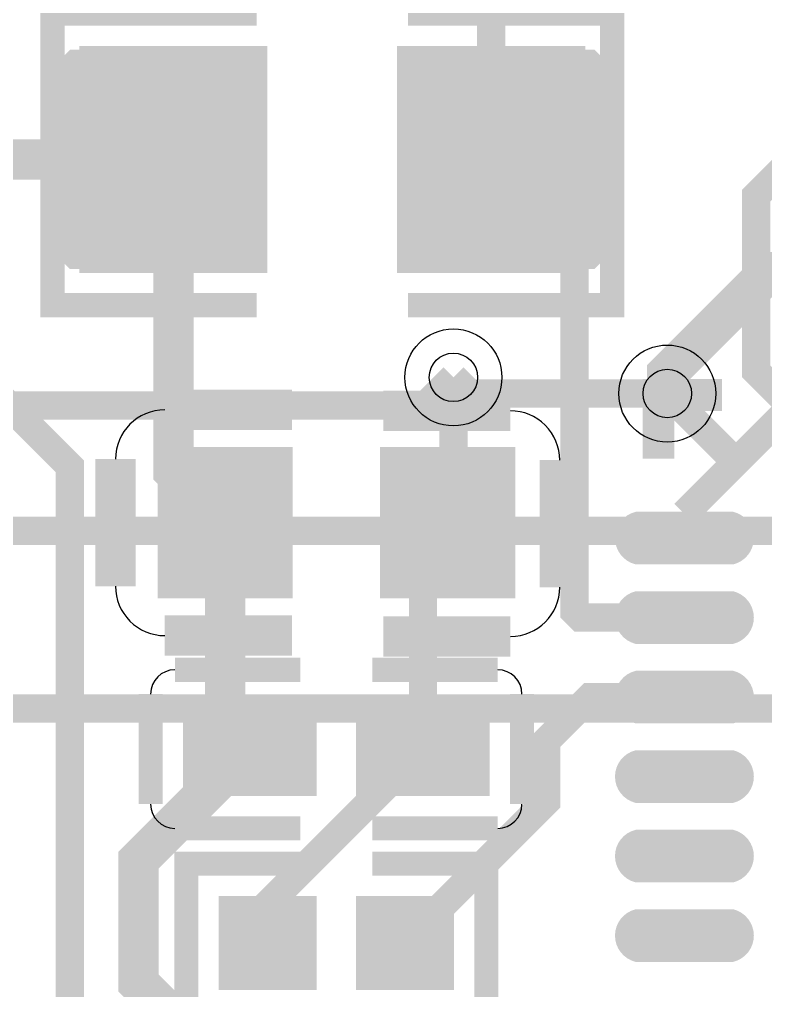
# Model space of a CAD drawing. Header units: millimetres. Extents: x -4 to 157, y 41 to 137.
# Drawn here: x 78.88 to 83.58, y 118.95 to 125.06 of the extents above; entities that cross this region are included whole.
import ezdxf

# ---------------------------------------------------------------- set-up
doc = ezdxf.new("R2010")
doc.units = ezdxf.units.MM
for name, color, linetype, true_color in [('BottomLayer', 7, 'Continuous', 0x0000ff), ('Hole', 7, 'Continuous', 0x222222), ('Multi-Layer', 7, 'Continuous', 0xc0c0c0), ('TopLayer', 7, 'Continuous', 0xff0000), ('TopPasteMaskLayer', 7, 'Continuous', 0x808080), ('TopSilkLayer', 7, 'Continuous', 0xffcc00), ('TopSolderMaskLayer', 7, 'Continuous', 0x800080)]:
    doc.layers.add(name, color=color, linetype=linetype, true_color=true_color)

msp = doc.modelspace()

# ---------------------------------------------------------------- hatches: boundary and pattern name
at = {"layer": 'TopLayer'}
for points in [[(80.41417322834627, 123.49131318262641), (80.41417322834627, 124.86830073660144), (79.28163576327142, 124.86830073660144), (79.28163576327142, 123.49131318262641)], [(81.2817373634748, 123.49131318262641), (81.2817373634748, 124.86830073660144), (82.41427482854942, 124.86830073660144), (82.41427482854942, 123.49131318262641)], [(80.57376174752358, 121.4448310896621), (79.7737617475234, 121.4448310896621), (79.7737617475234, 122.34485648971292), (80.57376174752358, 122.34485648971292)], [(81.97376174752321, 121.4448310896621), (81.17376174752326, 121.4448310896621), (81.17376174752326, 122.34485648971292), (81.97376174752321, 122.34485648971292)], [(83.32435864871718, 121.93830327660646, -0.7853981633974483), (83.32435864871718, 121.65829311658615), (82.80436880873731, 121.65829311658615, -0.7853981633974483), (82.80436880873731, 121.93830327660646)], [(83.32435864871718, 121.43843027686057, -0.7853981633974483), (83.32435864871718, 121.15842011684026), (82.80436880873731, 121.15842011684026, -0.7853981633974483), (82.80436880873731, 121.43843027686057)], [(83.32435864871718, 120.93830327660658, -0.7853981633974483), (83.32435864871718, 120.65829311658626), (82.80436880873731, 120.65829311658626, -0.7853981633974483), (82.80436880873731, 120.93830327660658)], [(80.7233426466853, 120.74140208280414), (80.7233426466853, 120.20139700279401), (79.93324866649732, 120.20139700279401), (79.93324866649732, 120.74140208280414)], [(81.0233680467361, 120.74140208280414), (81.0233680467361, 120.20139700279401), (81.81346202692384, 120.20139700279401), (81.81346202692384, 120.74140208280414)], [(83.32435864871718, 120.43843027686057, -0.7853981633974483), (83.32435864871718, 120.15842011684026), (82.80436880873731, 120.15842011684026, -0.7853981633974483), (82.80436880873731, 120.43843027686057)], [(83.32435864871718, 119.93830327660658, -0.7853981633974483), (83.32435864871718, 119.65829311658626), (82.80436880873731, 119.65829311658626, -0.7853981633974483), (82.80436880873731, 119.93830327660658)], [(80.7233426466853, 118.98219456438903), (80.7233426466853, 119.52219964439928), (80.15770891541774, 119.52219964439928), (80.15770891541774, 118.98219456438903)], [(81.0233680467361, 118.98219456438903), (81.0233680467361, 119.52219964439928), (81.58900177800342, 119.52219964439928), (81.58900177800342, 118.98219456438903)], [(83.32435864871718, 119.43843027686057, -0.7853981633974483), (83.32435864871718, 119.15842011684026), (82.80436880873731, 119.15842011684026, -0.7853981633974483), (82.80436880873731, 119.43843027686057)]]:
    msp.add_hatch(color=256, dxfattribs=at).paths.add_polyline_path(points)
at = {"layer": 'TopPasteMaskLayer'}
for points in [[(79.14792989585976, 123.53980187960383), (79.14792989585976, 124.8197866395733), (79.19794259588502, 124.86979933959867), (80.34795529591042, 124.86979933959867), (80.39794259588507, 124.8197866395733), (80.40297180594348, 124.40975361950723), (79.95295910591813, 124.40975361950723), (79.95295910591813, 123.9597663195326), (80.39296418592835, 123.9597663195326), (80.39794259588507, 123.53980187960383), (80.34795529591042, 123.48978917957834), (79.19794259588502, 123.48978917957834)], [(81.29794259588516, 123.53980187960383), (81.297967995936, 123.9597663195326), (81.74295148590272, 123.9597663195326), (81.74295148590272, 124.40975361950723), (81.30297180594357, 124.40975361950723), (81.29794259588516, 124.8197866395733), (81.34795529591042, 124.86979933959867), (82.4979425958852, 124.86979933959867), (82.54795529591047, 124.8197866395733), (82.54795529591047, 123.53980187960383), (82.4979425958852, 123.48978917957834), (81.34795529591042, 123.48978917957834)], [(80.57376174752358, 121.4448310896621), (79.7737617475234, 121.4448310896621), (79.7737617475234, 122.34485648971292), (80.57376174752358, 122.34485648971292)], [(81.97376174752321, 121.4448310896621), (81.17376174752326, 121.4448310896621), (81.17376174752326, 122.34485648971292), (81.97376174752321, 122.34485648971292)], [(83.46431292862576, 121.80215900431801), (83.46388112776208, 121.80985521971047), (83.46304292608556, 121.81752603505208), (83.46177292354582, 121.82514605029212), (83.46007112014195, 121.832664465329), (83.45798831597654, 121.84008128016262), (83.45547371094744, 121.84739649479309), (83.45257810515614, 121.85453390906787), (83.44927609855199, 121.8615189230378), (83.44561849123693, 121.86830073660144), (83.44155448310903, 121.87487934975866), (83.43716027432038, 121.881203962408), (83.43243586487142, 121.88729997459996), (83.42735585471155, 121.89311658623319), (83.421971043942, 121.89865379730759), (83.4163068326136, 121.90388620777242), (83.41036322072637, 121.90878841757683), (83.4041402082803, 121.91336042672083), (83.39766319532623, 121.91757683515368), (83.39098298196586, 121.92143764287528), (83.38409956819919, 121.92491744983488), (83.3770383540766, 121.92801625603249), (83.3698247396494, 121.93070866141738), (83.36245872491736, 121.93302006604006), (83.35496570993132, 121.93492506985012), (83.34739649479297, 121.93639827279651), (83.3397510795021, 121.93746507493006), (83.33208026416037, 121.93810007620016), (83.32435864871718, 121.93830327660658), (82.80436880873754, 121.93830327660658), (82.79664719329412, 121.93810007620016), (82.78897637795262, 121.93746507493006), (82.78133096266174, 121.93639827279651), (82.7737617475234, 121.93492506985012), (82.76626873253736, 121.93302006604006), (82.75890271780531, 121.93070866141738), (82.75168910337811, 121.92801625603249), (82.74462788925575, 121.92491744983488), (82.73774447548885, 121.92143764287528), (82.73106426212848, 121.91757683515368), (82.72458724917442, 121.91336042672083), (82.71836423672835, 121.90878841757683), (82.71242062484112, 121.90388620777242), (82.70675641351272, 121.89865379730759), (82.70137160274294, 121.89311658623319), (82.69629159258307, 121.88729997459996), (82.69156718313411, 121.881203962408), (82.68717297434591, 121.87487934975866), (82.68310896621779, 121.86830073660144), (82.6794513589025, 121.8615189230378), (82.67614935229858, 121.85453390906787), (82.6732537465075, 121.84739649479309), (82.67073914147818, 121.84008128016262), (82.66865633731254, 121.832664465329), (82.66695453390889, 121.82514605029212), (82.66568453136892, 121.81752603505208), (82.66484632969241, 121.80985521971047), (82.66441452882896, 121.80215900431801), (82.66441452882896, 121.79443738887483), (82.66484632969241, 121.78674117348237), (82.66568453136892, 121.77907035814076), (82.66695453390889, 121.77145034290061), (82.66865633731254, 121.76393192786384), (82.67073914147818, 121.75651511303022), (82.6732537465075, 121.74919989839975), (82.67614935229858, 121.74206248412497), (82.6794513589025, 121.73507747015492), (82.68310896621779, 121.72829565659129), (82.68717297434591, 121.72171704343407), (82.69156718313411, 121.71539243078485), (82.69629159258307, 121.70929641859288), (82.70137160274294, 121.70347980695965), (82.70675641351272, 121.69794259588525), (82.71242062484112, 121.69271018542031), (82.71836423672835, 121.6878079756159), (82.72458724917442, 121.6832359664719), (82.73106426212848, 121.67901955803904), (82.73774447548885, 121.67515875031756), (82.74462788925575, 121.67167894335796), (82.75168910337811, 121.66858013716023), (82.75890271780531, 121.66588773177546), (82.76626873253736, 121.66357632715267), (82.7737617475234, 121.6616713233426), (82.78133096266174, 121.66019812039622), (82.78897637795262, 121.65913131826255), (82.79664719329412, 121.65849631699268), (82.80436880873754, 121.65829311658626), (83.32435864871718, 121.65829311658626), (83.33208026416037, 121.65849631699268), (83.3397510795021, 121.65913131826255), (83.34739649479297, 121.66019812039622), (83.35496570993132, 121.6616713233426), (83.36245872491736, 121.66357632715267), (83.3698247396494, 121.66588773177546), (83.3770383540766, 121.66858013716023), (83.38409956819919, 121.67167894335796), (83.39098298196586, 121.67515875031756), (83.39766319532623, 121.67901955803904), (83.4041402082803, 121.6832359664719), (83.41036322072637, 121.6878079756159), (83.4163068326136, 121.69271018542031), (83.421971043942, 121.69794259588525), (83.42735585471155, 121.70347980695965), (83.43243586487142, 121.70929641859288), (83.43716027432038, 121.71539243078485), (83.44155448310903, 121.72171704343407), (83.44561849123693, 121.72829565659129), (83.44927609855199, 121.73507747015492), (83.45257810515614, 121.74206248412497), (83.45547371094744, 121.74919989839975), (83.45798831597654, 121.75651511303022), (83.46007112014195, 121.76393192786384), (83.46177292354582, 121.77145034290061), (83.46304292608556, 121.77907035814076), (83.46388112776208, 121.78674117348237), (83.46431292862576, 121.79443738887483)], [(83.46388112776208, 121.28686817373625), (83.46431292862576, 121.29456438912882), (83.46431292862576, 121.30228600457201), (83.46388112776208, 121.30998221996447), (83.46304292608556, 121.31765303530608), (83.46177292354582, 121.32527305054612), (83.46007112014195, 121.33279146558289), (83.45798831597654, 121.3402082804165), (83.45547371094744, 121.34752349504697), (83.45257810515614, 121.35466090932175), (83.44927609855199, 121.3616459232918), (83.44561849123693, 121.36842773685544), (83.44155448310903, 121.37500635001265), (83.43716027432038, 121.38133096266188), (83.43243586487142, 121.38742697485395), (83.42735585471155, 121.39324358648719), (83.421971043942, 121.39878079756159), (83.4163068326136, 121.40401320802641), (83.41036322072637, 121.40891541783083), (83.4041402082803, 121.41348742697483), (83.39766319532623, 121.41770383540768), (83.39098298196586, 121.42156464312927), (83.38409956819919, 121.42504445008899), (83.3770383540766, 121.42814325628649), (83.3698247396494, 121.43083566167127), (83.36245872491736, 121.43314706629417), (83.35496570993132, 121.43505207010412), (83.34739649479297, 121.43652527305062), (83.3397510795021, 121.43759207518417), (83.33208026416037, 121.43822707645415), (83.32435864871718, 121.43843027686057), (82.80436880873754, 121.43843027686057), (82.79664719329412, 121.43822707645415), (82.78897637795262, 121.43759207518417), (82.78133096266174, 121.43652527305062), (82.7737617475234, 121.43505207010412), (82.76626873253736, 121.43314706629417), (82.75890271780531, 121.43083566167127), (82.75168910337811, 121.42814325628649), (82.74462788925575, 121.42504445008899), (82.73774447548885, 121.42156464312927), (82.73106426212848, 121.41770383540768), (82.72458724917442, 121.41348742697483), (82.71836423672835, 121.40891541783083), (82.71242062484112, 121.40401320802641), (82.70675641351272, 121.39878079756159), (82.70137160274294, 121.39324358648719), (82.69629159258307, 121.38742697485395), (82.69156718313411, 121.38133096266188), (82.68717297434591, 121.37500635001265), (82.68310896621779, 121.36842773685544), (82.6794513589025, 121.3616459232918), (82.67614935229858, 121.35466090932175), (82.6732537465075, 121.34752349504697), (82.67073914147818, 121.3402082804165), (82.66865633731254, 121.33279146558289), (82.66695453390889, 121.32527305054612), (82.66568453136892, 121.31765303530608), (82.66484632969241, 121.30998221996447), (82.66441452882896, 121.30228600457201), (82.66441452882896, 121.29456438912882), (82.66484632969241, 121.28686817373625), (82.66568453136892, 121.27919735839475), (82.66695453390889, 121.27157734315472), (82.66865633731254, 121.26405892811783), (82.67073914147818, 121.25664211328422), (82.6732537465075, 121.24932689865386), (82.67614935229858, 121.24218948437897), (82.6794513589025, 121.23520447040892), (82.68310896621779, 121.22842265684528), (82.68717297434591, 121.22184404368807), (82.69156718313411, 121.21551943103884), (82.69629159258307, 121.20942341884688), (82.70137160274294, 121.20360680721353), (82.70675641351272, 121.19806959613913), (82.71242062484112, 121.1928371856743), (82.71836423672835, 121.18793497587001), (82.72458724917442, 121.1833629667259), (82.73106426212848, 121.17914655829316), (82.73774447548885, 121.17528575057145), (82.74462788925575, 121.17180594361184), (82.75168910337811, 121.16870713741434), (82.75890271780531, 121.16601473202945), (82.76626873253736, 121.16370332740667), (82.7737617475234, 121.16179832359671), (82.78133096266174, 121.16032512065021), (82.78897637795262, 121.15925831851666), (82.79664719329412, 121.15862331724657), (82.80436880873754, 121.15842011684026), (83.32435864871718, 121.15842011684026), (83.33208026416037, 121.15862331724657), (83.3397510795021, 121.15925831851666), (83.34739649479297, 121.16032512065021), (83.35496570993132, 121.16179832359671), (83.36245872491736, 121.16370332740667), (83.3698247396494, 121.16601473202945), (83.3770383540766, 121.16870713741434), (83.38409956819919, 121.17180594361184), (83.39098298196586, 121.17528575057145), (83.39766319532623, 121.17914655829316), (83.4041402082803, 121.1833629667259), (83.41036322072637, 121.18793497587001), (83.4163068326136, 121.1928371856743), (83.421971043942, 121.19806959613913), (83.42735585471155, 121.20360680721353), (83.43243586487142, 121.20942341884688), (83.43716027432038, 121.21551943103884), (83.44155448310903, 121.22184404368807), (83.44561849123693, 121.22842265684528), (83.44927609855199, 121.23520447040892), (83.45257810515614, 121.24218948437897), (83.45547371094744, 121.24932689865386), (83.45798831597654, 121.25664211328422), (83.46007112014195, 121.26405892811783), (83.46177292354582, 121.27157734315472), (83.46304292608556, 121.27919735839475)], [(83.46431292862576, 120.8021590043179), (83.46388112776208, 120.80985521971047), (83.46304292608556, 120.81752603505197), (83.46177292354582, 120.82514605029212), (83.46007112014195, 120.83266446532889), (83.45798831597654, 120.84008128016251), (83.45547371094744, 120.84739649479297), (83.45257810515614, 120.85453390906775), (83.44927609855199, 120.8615189230378), (83.44561849123693, 120.86830073660144), (83.44155448310903, 120.87487934975866), (83.43716027432038, 120.88120396240788), (83.43243586487142, 120.88729997459996), (83.42735585471155, 120.89311658623319), (83.421971043942, 120.89865379730759), (83.4163068326136, 120.90388620777242), (83.41036322072637, 120.90878841757683), (83.4041402082803, 120.91336042672083), (83.39766319532623, 120.91757683515368), (83.39098298196586, 120.92143764287528), (83.38409956819919, 120.92491744983488), (83.3770383540766, 120.9280162560326), (83.3698247396494, 120.93070866141727), (83.36245872491736, 120.93302006604017), (83.35496570993132, 120.93492506985024), (83.34739649479297, 120.93639827279662), (83.3397510795021, 120.93746507493017), (83.33208026416037, 120.93810007620016), (83.32435864871718, 120.93830327660646), (82.80436880873754, 120.93830327660646), (82.79664719329412, 120.93810007620016), (82.78897637795262, 120.93746507493017), (82.78133096266174, 120.93639827279662), (82.7737617475234, 120.93492506985024), (82.76626873253736, 120.93302006604017), (82.75890271780531, 120.93070866141727), (82.75168910337811, 120.9280162560326), (82.74462788925575, 120.92491744983488), (82.73774447548885, 120.92143764287528), (82.73106426212848, 120.91757683515368), (82.72458724917442, 120.91336042672083), (82.71836423672835, 120.90878841757683), (82.71242062484112, 120.90388620777242), (82.70675641351272, 120.89865379730759), (82.70137160274294, 120.89311658623319), (82.69629159258307, 120.88729997459996), (82.69156718313411, 120.88120396240788), (82.68717297434591, 120.87487934975866), (82.68310896621779, 120.86830073660144), (82.6794513589025, 120.8615189230378), (82.67614935229858, 120.85453390906775), (82.6732537465075, 120.84739649479297), (82.67073914147818, 120.84008128016251), (82.66865633731254, 120.83266446532889), (82.66695453390889, 120.82514605029212), (82.66568453136892, 120.81752603505197), (82.66484632969241, 120.80985521971047), (82.66441452882896, 120.8021590043179), (82.66441452882896, 120.79443738887483), (82.66484632969241, 120.78674117348226), (82.66568453136892, 120.77907035814076), (82.66695453390889, 120.77145034290061), (82.66865633731254, 120.76393192786384), (82.67073914147818, 120.75651511303022), (82.6732537465075, 120.74919989839975), (82.67614935229858, 120.74206248412497), (82.6794513589025, 120.73507747015492), (82.68310896621779, 120.72829565659129), (82.68717297434591, 120.72171704343407), (82.69156718313411, 120.71539243078485), (82.69629159258307, 120.70929641859288), (82.70137160274294, 120.70347980695965), (82.70675641351272, 120.69794259588525), (82.71242062484112, 120.69271018542031), (82.71836423672835, 120.6878079756159), (82.72458724917442, 120.6832359664719), (82.73106426212848, 120.67901955803916), (82.73774447548885, 120.67515875031745), (82.74462788925575, 120.67167894335785), (82.75168910337811, 120.66858013716035), (82.75890271780531, 120.66588773177546), (82.76626873253736, 120.66357632715255), (82.7737617475234, 120.66167132334272), (82.78133096266174, 120.66019812039622), (82.78897637795262, 120.65913131826267), (82.79664719329412, 120.65849631699257), (82.80436880873754, 120.65829311658626), (83.32435864871718, 120.65829311658626), (83.33208026416037, 120.65849631699257), (83.3397510795021, 120.65913131826267), (83.34739649479297, 120.66019812039622), (83.35496570993132, 120.66167132334272), (83.36245872491736, 120.66357632715255), (83.3698247396494, 120.66588773177546), (83.3770383540766, 120.66858013716035), (83.38409956819919, 120.67167894335785), (83.39098298196586, 120.67515875031745), (83.39766319532623, 120.67901955803916), (83.4041402082803, 120.6832359664719), (83.41036322072637, 120.6878079756159), (83.4163068326136, 120.69271018542031), (83.421971043942, 120.69794259588525), (83.42735585471155, 120.70347980695965), (83.43243586487142, 120.70929641859288), (83.43716027432038, 120.71539243078485), (83.44155448310903, 120.72171704343407), (83.44561849123693, 120.72829565659129), (83.44927609855199, 120.73507747015492), (83.45257810515614, 120.74206248412497), (83.45547371094744, 120.74919989839975), (83.45798831597654, 120.75651511303022), (83.46007112014195, 120.76393192786384), (83.46177292354582, 120.77145034290061), (83.46304292608556, 120.77907035814076), (83.46388112776208, 120.78674117348226), (83.46431292862576, 120.79443738887483)], [(80.093370586741, 120.24638049276098), (80.093370586741, 120.69639319278645), (80.1433832867665, 120.74638049276098), (80.623368046736, 120.74638049276098), (80.69337058674091, 120.69639319278645), (80.69337058674091, 120.24638049276098), (80.623368046736, 120.19639319278645), (80.1433832867665, 120.19639319278645)], [(81.05339090678171, 120.24638049276098), (81.05339090678171, 120.69639319278645), (81.123368046736, 120.74638049276098), (81.60337820675613, 120.74638049276098), (81.65339090678162, 120.69639319278645), (81.65339090678162, 120.24638049276098), (81.60337820675613, 120.19639319278645), (81.123368046736, 120.19639319278645)], [(83.46431292862576, 120.30228600457201), (83.46388112776208, 120.30998221996435), (83.46304292608556, 120.31765303530608), (83.46177292354582, 120.32527305054612), (83.46007112014195, 120.33279146558289), (83.45798831597654, 120.3402082804165), (83.45547371094744, 120.34752349504697), (83.45257810515614, 120.35466090932186), (83.44927609855199, 120.36164592329192), (83.44561849123693, 120.36842773685544), (83.44155448310903, 120.37500635001277), (83.43716027432038, 120.38133096266188), (83.43243586487142, 120.38742697485395), (83.42735585471155, 120.39324358648707), (83.421971043942, 120.39878079756159), (83.4163068326136, 120.40401320802641), (83.41036322072637, 120.40891541783083), (83.4041402082803, 120.41348742697483), (83.39766319532623, 120.41770383540768), (83.39098298196586, 120.42156464312927), (83.38409956819919, 120.42504445008888), (83.3770383540766, 120.42814325628649), (83.3698247396494, 120.43083566167127), (83.36245872491736, 120.43314706629417), (83.35496570993132, 120.43505207010412), (83.34739649479297, 120.4365252730505), (83.3397510795021, 120.43759207518417), (83.33208026416037, 120.43822707645415), (83.32435864871718, 120.43843027686057), (82.80436880873754, 120.43843027686057), (82.79664719329412, 120.43822707645415), (82.78897637795262, 120.43759207518417), (82.78133096266174, 120.4365252730505), (82.7737617475234, 120.43505207010412), (82.76626873253736, 120.43314706629417), (82.75890271780531, 120.43083566167127), (82.75168910337811, 120.42814325628649), (82.74462788925575, 120.42504445008888), (82.73774447548885, 120.42156464312927), (82.73106426212848, 120.41770383540768), (82.72458724917442, 120.41348742697483), (82.71836423672835, 120.40891541783083), (82.71242062484112, 120.40401320802641), (82.70675641351272, 120.39878079756159), (82.70137160274294, 120.39324358648707), (82.69629159258307, 120.38742697485395), (82.69156718313411, 120.38133096266188), (82.68717297434591, 120.37500635001277), (82.68310896621779, 120.36842773685544), (82.6794513589025, 120.36164592329192), (82.67614935229858, 120.35466090932186), (82.6732537465075, 120.34752349504697), (82.67073914147818, 120.3402082804165), (82.66865633731254, 120.33279146558289), (82.66695453390889, 120.32527305054612), (82.66568453136892, 120.31765303530608), (82.66484632969241, 120.30998221996435), (82.66441452882896, 120.30228600457201), (82.66441452882896, 120.29456438912871), (82.66484632969241, 120.28686817373637), (82.66568453136892, 120.27919735839464), (82.66695453390889, 120.27157734315472), (82.66865633731254, 120.26405892811795), (82.67073914147818, 120.25664211328422), (82.6732537465075, 120.24932689865386), (82.67614935229858, 120.24218948437897), (82.6794513589025, 120.23520447040892), (82.68310896621779, 120.2284226568454), (82.68717297434591, 120.22184404368807), (82.69156718313411, 120.21551943103896), (82.69629159258307, 120.20942341884677), (82.70137160274294, 120.20360680721353), (82.70675641351272, 120.19806959613913), (82.71242062484112, 120.19283718567442), (82.71836423672835, 120.18793497587001), (82.72458724917442, 120.18336296672601), (82.73106426212848, 120.17914655829316), (82.73774447548885, 120.17528575057145), (82.74462788925575, 120.17180594361184), (82.75168910337811, 120.16870713741423), (82.75890271780531, 120.16601473202957), (82.76626873253736, 120.16370332740667), (82.7737617475234, 120.1617983235966), (82.78133096266174, 120.16032512065021), (82.78897637795262, 120.15925831851666), (82.79664719329412, 120.15862331724668), (82.80436880873754, 120.15842011684026), (83.32435864871718, 120.15842011684026), (83.33208026416037, 120.15862331724668), (83.3397510795021, 120.15925831851666), (83.34739649479297, 120.16032512065021), (83.35496570993132, 120.1617983235966), (83.36245872491736, 120.16370332740667), (83.3698247396494, 120.16601473202957), (83.3770383540766, 120.16870713741423), (83.38409956819919, 120.17180594361184), (83.39098298196586, 120.17528575057145), (83.39766319532623, 120.17914655829316), (83.4041402082803, 120.18336296672601), (83.41036322072637, 120.18793497587001), (83.4163068326136, 120.19283718567442), (83.421971043942, 120.19806959613913), (83.42735585471155, 120.20360680721353), (83.43243586487142, 120.20942341884677), (83.43716027432038, 120.21551943103896), (83.44155448310903, 120.22184404368807), (83.44561849123693, 120.2284226568454), (83.44927609855199, 120.23520447040892), (83.45257810515614, 120.24218948437897), (83.45547371094744, 120.24932689865386), (83.45798831597654, 120.25664211328422), (83.46007112014195, 120.26405892811795), (83.46177292354582, 120.27157734315472), (83.46304292608556, 120.27919735839464), (83.46388112776208, 120.28686817373637), (83.46431292862576, 120.29456438912871)], [(83.46388112776208, 119.78674117348226), (83.46431292862576, 119.79443738887471), (83.46431292862576, 119.80215900431801), (83.46388112776208, 119.80985521971036), (83.46304292608556, 119.81752603505208), (83.46177292354582, 119.82514605029212), (83.46007112014195, 119.83266446532889), (83.45798831597654, 119.84008128016251), (83.45547371094744, 119.84739649479297), (83.45257810515614, 119.85453390906775), (83.44927609855199, 119.86151892303792), (83.44561849123693, 119.86830073660144), (83.44155448310903, 119.87487934975877), (83.43716027432038, 119.88120396240788), (83.43243586487142, 119.88729997459996), (83.42735585471155, 119.89311658623308), (83.421971043942, 119.89865379730759), (83.4163068326136, 119.90388620777242), (83.41036322072637, 119.90878841757683), (83.4041402082803, 119.91336042672083), (83.39766319532623, 119.91757683515368), (83.39098298196586, 119.92143764287528), (83.38409956819919, 119.924917449835), (83.3770383540766, 119.92801625603249), (83.3698247396494, 119.93070866141727), (83.36245872491736, 119.93302006604017), (83.35496570993132, 119.93492506985012), (83.34739649479297, 119.93639827279662), (83.3397510795021, 119.93746507493017), (83.33208026416037, 119.93810007620016), (83.32435864871718, 119.93830327660658), (82.80436880873754, 119.93830327660658), (82.79664719329412, 119.93810007620016), (82.78897637795262, 119.93746507493017), (82.78133096266174, 119.93639827279662), (82.7737617475234, 119.93492506985012), (82.76626873253736, 119.93302006604017), (82.75890271780531, 119.93070866141727), (82.75168910337811, 119.92801625603249), (82.74462788925575, 119.924917449835), (82.73774447548885, 119.92143764287528), (82.73106426212848, 119.91757683515368), (82.72458724917442, 119.91336042672083), (82.71836423672835, 119.90878841757683), (82.71242062484112, 119.90388620777242), (82.70675641351272, 119.89865379730759), (82.70137160274294, 119.89311658623308), (82.69629159258307, 119.88729997459996), (82.69156718313411, 119.88120396240788), (82.68717297434591, 119.87487934975877), (82.68310896621779, 119.86830073660144), (82.6794513589025, 119.86151892303792), (82.67614935229858, 119.85453390906775), (82.6732537465075, 119.84739649479297), (82.67073914147818, 119.84008128016251), (82.66865633731254, 119.83266446532889), (82.66695453390889, 119.82514605029212), (82.66568453136892, 119.81752603505208), (82.66484632969241, 119.80985521971036), (82.66441452882896, 119.80215900431801), (82.66441452882896, 119.79443738887471), (82.66484632969241, 119.78674117348226), (82.66568453136892, 119.77907035814076), (82.66695453390889, 119.77145034290072), (82.66865633731254, 119.76393192786384), (82.67073914147818, 119.75651511303022), (82.6732537465075, 119.74919989839987), (82.67614935229858, 119.74206248412497), (82.6794513589025, 119.73507747015492), (82.68310896621779, 119.72829565659129), (82.68717297434591, 119.72171704343407), (82.69156718313411, 119.71539243078485), (82.69629159258307, 119.70929641859277), (82.70137160274294, 119.70347980695954), (82.70675641351272, 119.69794259588514), (82.71242062484112, 119.69271018542042), (82.71836423672835, 119.68780797561601), (82.72458724917442, 119.6832359664719), (82.73106426212848, 119.67901955803916), (82.73774447548885, 119.67515875031745), (82.74462788925575, 119.67167894335785), (82.75168910337811, 119.66858013716023), (82.75890271780531, 119.66588773177546), (82.76626873253736, 119.66357632715267), (82.7737617475234, 119.6616713233426), (82.78133096266174, 119.66019812039622), (82.78897637795262, 119.65913131826267), (82.79664719329412, 119.65849631699257), (82.80436880873754, 119.65829311658626), (83.32435864871718, 119.65829311658626), (83.33208026416037, 119.65849631699257), (83.3397510795021, 119.65913131826267), (83.34739649479297, 119.66019812039622), (83.35496570993132, 119.6616713233426), (83.36245872491736, 119.66357632715267), (83.3698247396494, 119.66588773177546), (83.3770383540766, 119.66858013716023), (83.38409956819919, 119.67167894335785), (83.39098298196586, 119.67515875031745), (83.39766319532623, 119.67901955803916), (83.4041402082803, 119.6832359664719), (83.41036322072637, 119.68780797561601), (83.4163068326136, 119.69271018542042), (83.421971043942, 119.69794259588514), (83.42735585471155, 119.70347980695954), (83.43243586487142, 119.70929641859277), (83.43716027432038, 119.71539243078485), (83.44155448310903, 119.72171704343407), (83.44561849123693, 119.72829565659129), (83.44927609855199, 119.73507747015492), (83.45257810515614, 119.74206248412497), (83.45547371094744, 119.74919989839987), (83.45798831597654, 119.75651511303022), (83.46007112014195, 119.76393192786384), (83.46177292354582, 119.77145034290072), (83.46304292608556, 119.77907035814076)], [(80.73835407670799, 119.02219964439928), (80.73835407670799, 119.48219456438903), (80.69834899669786, 119.52219964439928), (80.19771399542788, 119.52219964439928), (80.15770891541774, 119.48219456438903), (80.15770891541774, 119.02219964439928), (80.19771399542788, 118.98219456438903), (80.69834899669786, 118.98219456438903)], [(81.00835661671294, 119.02219964439928), (81.00835661671294, 119.48219456438903), (81.0483616967233, 119.52219964439928), (81.54899669799329, 119.52219964439928), (81.58900177800342, 119.48219456438903), (81.58900177800342, 119.02219964439928), (81.54899669799329, 118.98219456438903), (81.0483616967233, 118.98219456438903)], [(83.46431292862576, 119.30228600457201), (83.46388112776208, 119.30998221996447), (83.46304292608556, 119.31765303530608), (83.46177292354582, 119.325273050546), (83.46007112014195, 119.332791465583), (83.45798831597654, 119.34020828041662), (83.45547371094744, 119.34752349504697), (83.45257810515614, 119.35466090932186), (83.44927609855199, 119.3616459232918), (83.44561849123693, 119.36842773685555), (83.44155448310903, 119.37500635001265), (83.43716027432038, 119.38133096266199), (83.43243586487142, 119.38742697485395), (83.42735585471155, 119.39324358648719), (83.421971043942, 119.39878079756159), (83.4163068326136, 119.40401320802641), (83.41036322072637, 119.40891541783083), (83.4041402082803, 119.41348742697494), (83.39766319532623, 119.41770383540768), (83.39098298196586, 119.42156464312927), (83.38409956819919, 119.42504445008888), (83.3770383540766, 119.42814325628649), (83.3698247396494, 119.43083566167138), (83.36245872491736, 119.43314706629405), (83.35496570993132, 119.43505207010412), (83.34739649479297, 119.4365252730505), (83.3397510795021, 119.43759207518406), (83.33208026416037, 119.43822707645415), (83.32435864871718, 119.43843027686057), (82.80436880873754, 119.43843027686057), (82.79664719329412, 119.43822707645415), (82.78897637795262, 119.43759207518406), (82.78133096266174, 119.4365252730505), (82.7737617475234, 119.43505207010412), (82.76626873253736, 119.43314706629405), (82.75890271780531, 119.43083566167138), (82.75168910337811, 119.42814325628649), (82.74462788925575, 119.42504445008888), (82.73774447548885, 119.42156464312927), (82.73106426212848, 119.41770383540768), (82.72458724917442, 119.41348742697494), (82.71836423672835, 119.40891541783083), (82.71242062484112, 119.40401320802641), (82.70675641351272, 119.39878079756159), (82.70137160274294, 119.39324358648719), (82.69629159258307, 119.38742697485395), (82.69156718313411, 119.38133096266199), (82.68717297434591, 119.37500635001265), (82.68310896621779, 119.36842773685555), (82.6794513589025, 119.3616459232918), (82.67614935229858, 119.35466090932186), (82.6732537465075, 119.34752349504697), (82.67073914147818, 119.34020828041662), (82.66865633731254, 119.332791465583), (82.66695453390889, 119.325273050546), (82.66568453136892, 119.31765303530608), (82.66484632969241, 119.30998221996447), (82.66441452882896, 119.30228600457201), (82.66441452882896, 119.29456438912871), (82.66484632969241, 119.28686817373637), (82.66568453136892, 119.27919735839464), (82.66695453390889, 119.27157734315472), (82.66865633731254, 119.26405892811783), (82.67073914147818, 119.25664211328422), (82.6732537465075, 119.24932689865375), (82.67614935229858, 119.24218948437897), (82.6794513589025, 119.23520447040903), (82.68310896621779, 119.22842265684528), (82.68717297434591, 119.22184404368818), (82.69156718313411, 119.21551943103884), (82.69629159258307, 119.20942341884677), (82.70137160274294, 119.20360680721365), (82.70675641351272, 119.19806959613925), (82.71242062484112, 119.19283718567442), (82.71836423672835, 119.1879349758699), (82.72458724917442, 119.1833629667259), (82.73106426212848, 119.17914655829304), (82.73774447548885, 119.17528575057145), (82.74462788925575, 119.17180594361184), (82.75168910337811, 119.16870713741423), (82.75890271780531, 119.16601473202945), (82.76626873253736, 119.16370332740667), (82.7737617475234, 119.1617983235966), (82.78133096266174, 119.16032512065021), (82.78897637795262, 119.15925831851666), (82.79664719329412, 119.15862331724668), (82.80436880873754, 119.15842011684015), (83.32435864871718, 119.15842011684015), (83.33208026416037, 119.15862331724668), (83.3397510795021, 119.15925831851666), (83.34739649479297, 119.16032512065021), (83.35496570993132, 119.1617983235966), (83.36245872491736, 119.16370332740667), (83.3698247396494, 119.16601473202945), (83.3770383540766, 119.16870713741423), (83.38409956819919, 119.17180594361184), (83.39098298196586, 119.17528575057145), (83.39766319532623, 119.17914655829304), (83.4041402082803, 119.1833629667259), (83.41036322072637, 119.1879349758699), (83.4163068326136, 119.19283718567442), (83.421971043942, 119.19806959613925), (83.42735585471155, 119.20360680721365), (83.43243586487142, 119.20942341884677), (83.43716027432038, 119.21551943103884), (83.44155448310903, 119.22184404368818), (83.44561849123693, 119.22842265684528), (83.44927609855199, 119.23520447040903), (83.45257810515614, 119.24218948437897), (83.45547371094744, 119.24932689865375), (83.45798831597654, 119.25664211328422), (83.46007112014195, 119.26405892811783), (83.46177292354582, 119.27157734315472), (83.46304292608556, 119.27919735839464), (83.46388112776208, 119.28686817373637), (83.46431292862576, 119.29456438912871)]]:
    msp.add_hatch(color=256, dxfattribs=at).paths.add_polyline_path(points)
at = {"layer": 'TopSolderMaskLayer'}
for points in [[(80.43957100050193, 123.4659136003495), (80.43957100050193, 124.89370031887836), (79.25623343382676, 124.89370031887836), (79.25623343382676, 123.4659136003495)], [(81.25633959131915, 123.4659136003495), (81.25633959131915, 124.89370031887836), (82.43967715799408, 124.89370031887836), (82.43967715799408, 123.4659136003495)], [(80.59915695960422, 121.41943175570941), (79.74835685800394, 121.41943175570941), (79.74835685800394, 122.37025869105491), (80.59915695960422, 122.37025869105491)], [(81.99916986285575, 121.41943175570941), (81.14836976125548, 121.41943175570941), (81.14836976125548, 122.37025869105491), (81.99916986285575, 122.37025869105491)], [(83.37152753841065, 121.96370332740656, -0.7853981633974483), (83.37152753841065, 121.63289306578605), (82.75719991904407, 121.63289306578605, -0.7853981633974483), (82.75719991904407, 121.96370332740656)], [(83.37152753841065, 121.46383032766067, -0.7853981633974483), (83.37152753841065, 121.13302006604016), (82.75719991904407, 121.13302006604016, -0.7853981633974483), (82.75719991904407, 121.46383032766067)], [(83.37152753841065, 120.96370332740668, -0.7853981633974483), (83.37152753841065, 120.63289306578616), (82.75719991904407, 120.63289306578616, -0.7853981633974483), (82.75719991904407, 120.96370332740668)], [(80.74874433061404, 120.76680213360419), (80.74874433061404, 120.17599695199397), (79.90785024882598, 120.17599695199397), (79.90785024882598, 120.76680213360419)], [(80.99796636280712, 120.76680213360419), (80.99796636280712, 120.17599695199397), (81.83886044459541, 120.17599695199397), (81.83886044459541, 120.76680213360419)], [(83.37152753841065, 120.46383032766067, -0.7853981633974483), (83.37152753841065, 120.13302006604016), (82.75719991904407, 120.13302006604016, -0.7853981633974483), (82.75719991904407, 120.46383032766067)], [(83.37152753841065, 119.96370332740668, -0.7853981633974483), (83.37152753841065, 119.63289306578616), (82.75719991904407, 119.63289306578616, -0.7853981633974483), (82.75719991904407, 119.96370332740668)], [(80.74874041638509, 118.95679451358899), (80.74874041638509, 119.54759969519932), (80.1323088646177, 119.54759969519932), (80.1323088646177, 118.95679451358899)], [(80.99797027703607, 118.95679451358899), (80.99797027703607, 119.54759969519932), (81.61440182880347, 119.54759969519932), (81.61440182880347, 118.95679451358899)], [(83.37152753841065, 119.46383032766067, -0.7853981633974483), (83.37152753841065, 119.13302006604016), (82.75719991904407, 119.13302006604016, -0.7853981633974483), (82.75719991904407, 119.46383032766067)]]:
    msp.add_hatch(color=256, dxfattribs=at).paths.add_polyline_path(points)

# ---------------------------------------------------------------- linework, layer by layer
at = {"layer": 'BottomLayer'}
for points, const_width in [([(81.61041402082787, 122.80927101854195), (81.43256286512565, 122.63141986283972), (74.57454914909817, 122.63141986283972), (73.9650495300989, 123.24091948183889), (73.9650495300989, 127.88923037846075)], 0.17800355600711204), ([(87.12227584455172, 123.46962153924301), (83.5915671831342, 123.46962153924301), (83.5915671831342, 123.46962153924301), (82.95656591313173, 122.83462026924053), (82.95656591313173, 122.70762001523997)], 0.25400050800101603), ([(87.12217424434834, 123.4696723393447), (83.5915671831342, 123.4696723393447), (82.95656591313173, 122.83467106934222), (82.95656591313173, 122.70767081534166)], 0.17780035560071122), ([(81.61036322072619, 122.80927101854195), (81.43256286512565, 122.6314706629413), (74.57454914909817, 122.6314706629413), (74.07950215900428, 123.12626365252731)], 0.17780035560071122), ([(81.61041402082787, 122.80919481838964), (81.71198882397744, 122.70762001523997), (82.95666751333488, 122.70762001523997)], 0.17800355600711204), ([(81.61036322072619, 122.80927101854195), (81.71196342392682, 122.70767081534166), (82.95656591313173, 122.70767081534166)], 0.17780035560071122), ([(77.19075438150867, 121.51384302768611), (77.52095504191016, 121.84404368808737), (82.47396494792997, 121.84404368808737), (86.3093726187451, 121.84404368808737), (87.0967741935483, 122.63144526289045)], 0.17800355600711204), ([(77.19075438150867, 121.51386842773684), (77.52095504191016, 121.84406908813821), (86.3093726187451, 121.84406908813821), (87.0967741935483, 122.6314706629413)], 0.17780035560071122), ([(100.0255016510032, 115.7480060960122), (98.4253238506476, 114.14782829565661), (94.41201422402833, 114.14782829565661), (87.83342646685287, 120.72641605283206), (72.49169418338829, 120.72641605283206)], 0.17800355600711204), ([(100.02540005080004, 115.74805689611378), (98.4254508509016, 114.14785369570734), (94.41198882397771, 114.14785369570734), (87.83337566675118, 120.72646685293375), (72.49174498348998, 120.72646685293375)], 0.17780035560071122)]:
    msp.add_lwpolyline(points, dxfattribs=dict(at, const_width=const_width))
at = {"layer": 'Hole'}
for centre in [(81.61046482092934, 122.80922021844037), (82.95666751333488, 122.70762001523997)]:
    msp.add_circle(centre, 0.15250190500381003, dxfattribs=at)
at = {"layer": 'Multi-Layer'}
for centre in [(81.61046482092934, 122.80922021844037), (82.95666751333488, 122.70762001523997)]:
    msp.add_circle(centre, 0.30500381000762006, dxfattribs=at)
at = {"layer": 'TopLayer'}
for points, const_width in [([(76.58064516129025, 126.22303784607561), (78.6238252476503, 124.17985775971556), (79.84785369570727, 124.17985775971556)], 0.25400050800101603), ([(76.5807467614934, 126.22298704597404), (78.62392684785345, 124.17980695961398), (79.84795529591065, 124.17980695961398)], 0.25400050800101603), ([(81.6775209550417, 126.08481076962153), (81.84795529591042, 125.9143764287528), (81.84795529591042, 124.17980695961398)], 0.17800355600711204), ([(81.67741935483855, 126.0848615697231), (81.84785369570727, 125.91442722885449), (81.84785369570727, 124.17985775971556)], 0.17780035560071122), ([(84.25196850393695, 124.46126492252984), (84.02438404876784, 124.46126492252984), (83.51536703073384, 123.95224790449583), (83.51536703073384, 122.84785369570739), (83.8147066294132, 122.54851409702826)], 0.17800355600711204), ([(84.25146050292096, 124.46129032258068), (84.02438404876784, 124.46129032258068), (83.51536703073384, 123.95227330454657), (83.51536703073384, 122.84787909575812), (83.73837947675884, 122.62486664973335)], 0.17780035560071122), ([(80.17373634747264, 121.8948691897383), (79.84785369570727, 122.22049784099568), (79.84785369570727, 124.17985775971556)], 0.25400050800101603), ([(80.17363474726926, 121.8948691897383), (79.84795529591065, 122.22054864109725), (79.84795529591065, 124.17980695961398)], 0.25400050800101603), ([(81.84795529591042, 124.17980695961398), (82.37236474472934, 123.65539751079496), (82.37236474472934, 121.33604267208534), (82.40982981965954, 121.29857759715514), (83.0646431292862, 121.29857759715514)], 0.17800355600711204), ([(81.84785369570727, 124.17985775971556), (82.37236474472934, 123.65534671069338), (82.37236474472934, 121.33606807213619), (82.40995681991353, 121.29847599695199), (83.0642621285242, 121.29847599695199)], 0.17780035560071122), ([(77.34274828549655, 123.39240538481079), (78.05394970789939, 123.39240538481079), (79.1969519939039, 122.24940309880628), (79.1969519939039, 118.76959613919223), (79.98435356870687, 117.98219456438915), (82.19415798831596, 117.98219456438915), (84.17536195072375, 116.00099060198113), (85.7755651511302, 116.00099060198113), (86.7661671323342, 116.99159258318514), (86.7661671323342, 118.74419608839219), (87.06334772669538, 119.0439166878333), (87.06334772669538, 119.29791719583432)], 0.17800355600711204), ([(77.34264668529318, 123.39245618491236), (78.05384810769624, 123.39245618491236), (79.19685039370074, 122.24945389890786), (79.19685039370074, 118.7696469392938), (79.98425196850371, 117.98224536449072), (82.19405638811259, 117.98224536449072), (84.1752603505206, 116.00104140208282), (85.77546355092704, 116.00104140208282), (86.76606553213082, 116.99164338328671), (86.76606553213082, 118.74424688849376), (87.063246126492, 119.04396748793499), (87.063246126492, 119.17096774193556)], 0.17780035560071122), ([(81.57368554737081, 121.89484378968757), (81.61046482092934, 121.9316230632462), (81.61046482092934, 122.80922021844037)], 0.17800355600711204), ([(81.61036322072619, 122.80927101854195), (81.61036322072619, 121.93169926339851), (81.57378714757397, 121.8948691897383)], 0.17780035560071122), ([(82.95666751333488, 122.70762001523997), (83.38366776733528, 122.28061976123956), (83.39436118872231, 122.28061976123956)], 0.17800355600711204), ([(82.95656591313173, 122.70767081534166), (83.38379476758928, 122.28069596139198), (83.39420878841747, 122.28069596139198)], 0.17780035560071122), ([(83.81442722885436, 122.70076200152403), (83.06436372872736, 121.95069850139703)], 0.17800355600711204), ([(83.73837947675884, 122.62486664973335), (83.39420878841747, 122.28069596139198)], 0.17780035560071122), ([(83.39420878841747, 122.28069596139198), (83.0642621285242, 121.9507493014986)], 0.17780035560071122), ([(83.39420878841747, 122.28069596139198), (83.39446278892547, 122.28069596139198)], 0.17780035560071122), ([(83.0642621285242, 121.79834899669788), (83.0642621285242, 121.9507493014986)], 0.17780035560071122), ([(80.32870205740392, 120.47254254508516), (80.17363474726926, 120.6276098552197), (80.17363474726926, 121.8948691897383)], 0.25400050800101603), ([(80.3286766573533, 120.47246634493274), (80.17373634747264, 120.62766065532128), (80.17373634747264, 121.8948691897383)], 0.25400050800101603), ([(81.57368554737081, 121.8948691897383), (81.41887223774438, 121.74005588011175), (81.41887223774438, 120.47254254508516)], 0.17800355600711204), ([(81.57378714757397, 121.8948691897383), (81.41884683769354, 121.74018288036575), (81.41884683769354, 120.47246634493274)], 0.17780035560071122), ([(81.5735331470662, 121.8948691897383), (81.57378714757397, 121.8948691897383)], 0.17780035560071122), ([(83.0642621285242, 121.29847599695199), (83.0647701295402, 121.29847599695199)], 0.17780035560071122), ([(83.0646431292862, 120.79845059690115), (82.46977393954762, 120.79845059690115), (82.19456438912857, 120.5232410464821), (82.19456438912857, 120.14058928117856), (81.30617221234434, 119.25219710439421)], 0.17800355600711204), ([(83.0642621285242, 120.798348996698), (82.46990093980162, 120.798348996698), (82.19456438912857, 120.52326644653283), (82.19456438912857, 120.14048768097541), (81.30607061214118, 119.25224790449579)], 0.17780035560071122), ([(83.0647701295402, 120.798348996698), (83.0642621285242, 120.798348996698)], 0.17780035560071122), ([(85.67498094996176, 117.14399288798575), (85.47127254254497, 116.94028448056895), (85.47127254254497, 116.65148590297179), (85.25361950723891, 116.43383286766573), (84.42976885953772, 116.43383286766573), (82.4485648971297, 118.41503683007363), (80.21336042672078, 118.41503683007363), (79.6291592583184, 118.99923799847602), (79.6291592583184, 119.77299974599953), (80.32870205740392, 120.47254254508516)], 0.25400050800101603), ([(85.67487934975861, 117.14404368808744), (85.47117094234159, 116.94033528067052), (85.47117094234159, 116.65153670307336), (85.2537465074929, 116.43385826771646), (84.42976885953772, 116.43385826771646), (82.4485648971297, 118.41506223012448), (80.21336042672078, 118.41506223012448), (79.6291592583184, 118.99926339852675), (79.6291592583184, 119.77294894589795), (80.3286766573533, 120.47246634493274)], 0.25400050800101603), ([(80.32816865633731, 120.47145034290065), (80.3286766573533, 120.47195834391664), (80.3286766573533, 120.47246634493274)], 0.25400050800101603), ([(81.41887223774438, 120.47254254508516), (80.44053848107683, 119.49420878841761), (80.44053848107683, 119.25219710439421)], 0.17800355600711204), ([(81.41884683769354, 120.47246634493274), (80.44043688087368, 119.49431038862076), (80.44043688087368, 119.25224790449579)], 0.17780035560071122), ([(81.41833883667755, 120.47145034290065), (81.41833883667755, 120.47195834391664), (81.41884683769354, 120.47246634493274)], 0.17780035560071122)]:
    msp.add_lwpolyline(points, dxfattribs=dict(at, const_width=const_width))
at = {"layer": 'TopSilkLayer'}
for points, const_width in [([(80.3717551435102, 123.26271272542544), (79.08681737363463, 123.26271272542544), (79.08681737363463, 125.09690119380241), (80.3717551435102, 125.09690119380241)], 0.15240030480060962), ([(81.32415544831065, 123.26271272542544), (82.60909321818622, 123.26271272542544), (82.60909321818622, 125.09690119380241), (81.32415544831065, 125.09690119380241)], 0.15240030480060962), ([(82.90167640335267, 122.29857759715526), (82.90167640335267, 122.69862839725681), (83.30172720345422, 122.69862839725681)], 0.2), ([(80.593497586995, 122.6048768097537), (79.79352298704589, 122.6048768097537)], 0.25400050800101603), ([(81.16939293878568, 122.59900939801878), (81.96939293878586, 122.59900939801878)], 0.25400050800101603), ([(79.48374396748795, 121.49507239014474), (79.48374396748795, 122.29509779019554)], 0.25400050800101603), ([(82.27922275844548, 121.48923037846077), (82.27922275844548, 122.28920497841)], 0.25400050800101603), ([(80.593497586995, 121.18521717043427), (79.79352298704589, 121.18521717043427)], 0.25400050800101603), ([(81.16939293878568, 121.17940055880104), (81.96939293878586, 121.17940055880104)], 0.25400050800101603), ([(80.64714249428494, 120.970002540005), (79.85704851409696, 120.970002540005)], 0.15240030480060962), ([(81.09956819913646, 120.970002540005), (81.8896621793242, 120.970002540005)], 0.15240030480060962), ([(79.70464820929624, 120.8176022352045), (79.70464820929624, 120.12519685039365)], 0.15240030480060962), ([(82.0420624841247, 120.8176022352045), (82.0420624841247, 120.12519685039365)], 0.15240030480060962), ([(79.85704851409696, 119.97279654559304), (80.64714249428494, 119.97279654559304)], 0.15240030480060962), ([(81.8896621793242, 119.97279654559304), (81.09956819913646, 119.97279654559304)], 0.15240030480060962), ([(80.64714249428494, 118.75359410718829), (79.92910845821666, 118.75359410718829), (79.92910845821666, 119.75080010160025), (80.64714249428494, 119.75080010160025)], 0.15240030480060962), ([(81.09956819913646, 118.75359410718829), (81.8176022352045, 118.75359410718829), (81.8176022352045, 119.75080010160025), (81.09956819913646, 119.75080010160025)], 0.15240030480060962)]:
    msp.add_lwpolyline(points, dxfattribs=dict(at, const_width=const_width))
for centre, radius, start, end in [((79.7935737871478, 122.29504699009408), 0.30982981965963935, 90, 180), ((81.96944373992824, 122.28923037846084), 0.30982981965963935, 359.9953028545985, 90), ((79.79357378610666, 121.4950469900939), 0.30982981965963935, 179.9953028545985, 270), ((81.9694437388871, 121.48923037846066), 0.30982981965963935, 270, 0), ((79.85704851409696, 120.81760223520439), 0.15240030480060962, 90, 179.99999999999133), ((81.88966217932398, 120.81760223520439), 0.15240030480060962, 0, 90), ((79.85704851409696, 120.12519685039365), 0.15240030480060962, 180, 270), ((81.88966217932398, 120.12519685039365), 0.15240030480060962, 270, 0)]:
    msp.add_arc(centre, radius, start, end, dxfattribs=at)

doc.saveas('drawing.dxf')
